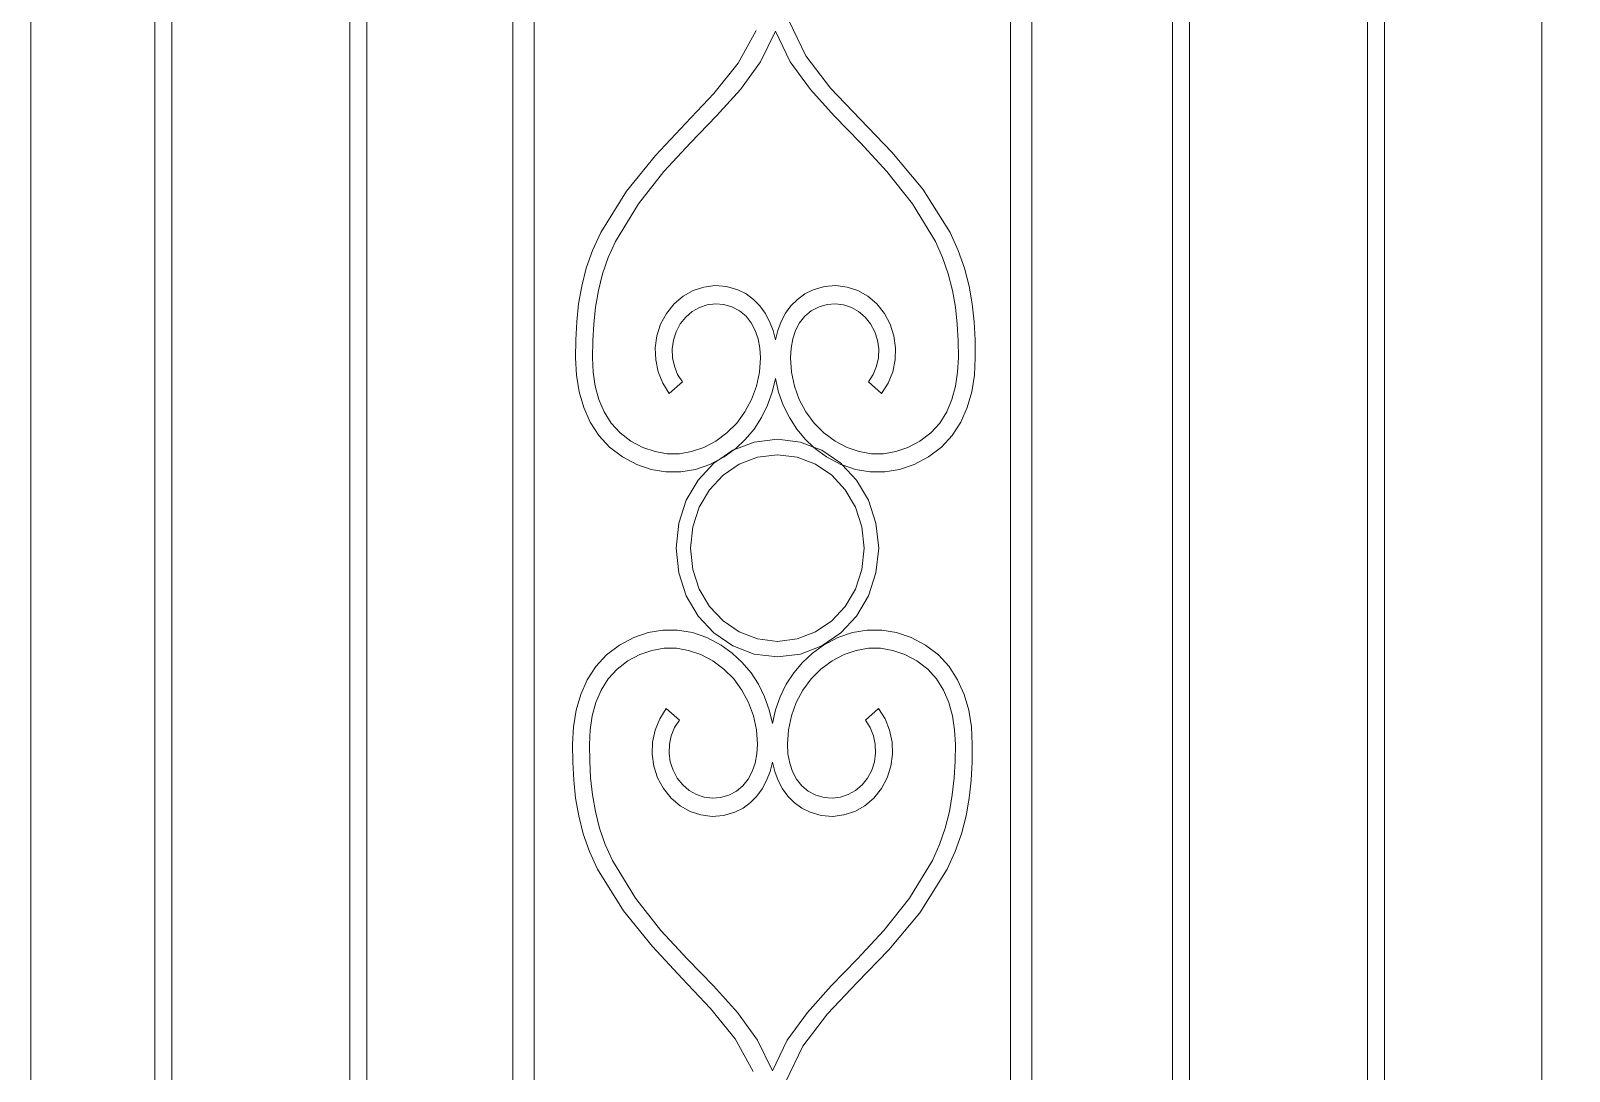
# Model space of a CAD drawing. Header units: millimetres. Extents: x 1832547 to 2001569, y -558009 to -417808.
# Drawn here: x 1956088 to 1956775, y -547896 to -547432 of the extents above; entities that cross this region are included whole.
import ezdxf

# ---------------------------------------------------------------- set-up
doc = ezdxf.new("R2010")
doc.units = ezdxf.units.MM
doc.header["$MEASUREMENT"] = 0
doc.layers.get('0').update_dxf_attribs({"linetype": 'CONTINUOUS'})
for name, color, linetype, lineweight in [('CA.manh 08', 8, 'CONTINUOUS', 9), ('CA.thay 145', 145, 'CONTINUOUS', 18), ('CA_manh 08', 8, 'CONTINUOUS', 9)]:
    doc.layers.add(name, color=color, linetype=linetype, lineweight=lineweight)

# ---------------------------------------------------------------- blocks, each defined once
blk = doc.blocks.new('wt45t')
at = {"layer": 'CA_manh 08'}
for p, q in [((1918755.27, -517950.46), (1918755.27, -518683.82)), ((1918081.02, -518573.66), (1918081.02, -518061.39)), ((1918136.44, -518061.39), (1918136.44, -518573.66)), ((1918144.01, -518571.89), (1918144.01, -518062)), ((1918223.46, -518062.36), (1918223.46, -518578.55)), ((1918231.02, -518573.66), (1918231.02, -518061.39)), ((1918296.19, -518061.39), (1918296.19, -518573.66)), ((1918305.65, -518573.66), (1918305.65, -518061.39)), ((1918518.26, -518061.39), (1918518.26, -518573.66)), ((1918527.72, -518573.66), (1918527.72, -518061.39)), ((1918590.44, -518061.39), (1918590.44, -518573.66)), ((1918598.01, -518062.36), (1918598.01, -518578.55)), ((1918677.46, -518062), (1918677.46, -518571.89)), ((1918685.02, -518573.66), (1918685.02, -518061.39)), ((1918419.26, -518081.69), (1918426.85, -518097.48)), ((1918396.64, -518100.79), (1918404.7, -518086.17)), ((1918413.31, -518086.4), (1918406.69, -518100.11)), ((1918419.93, -518100.11), (1918413.31, -518086.4)), ((1918426.85, -518097.48), (1918437.9, -518111.83)), ((1918385.76, -518114.34), (1918396.64, -518100.79)), ((1918406.69, -518100.11), (1918397.7, -518112.51)), ((1918428.93, -518112.51), (1918419.93, -518100.11)), ((1918373.11, -518127.74), (1918385.76, -518114.34)), ((1918397.7, -518112.51), (1918387.03, -518124.32)), ((1918439.59, -518124.32), (1918428.93, -518112.51)), ((1918437.9, -518111.83), (1918451.15, -518125.81)), ((1918387.03, -518124.32), (1918375.42, -518136.28)), ((1918451.2, -518136.28), (1918439.59, -518124.32)), ((1918359.78, -518141.94), (1918373.11, -518127.74)), ((1918451.15, -518125.81), (1918465.31, -518140.52)), ((1918375.42, -518136.28), (1918363.56, -518149.11)), ((1918463.06, -518149.11), (1918451.2, -518136.28)), ((1918346.83, -518157.84), (1918359.78, -518141.94)), ((1918465.31, -518140.52), (1918479.12, -518157.02)), ((1918363.56, -518149.11), (1918352.16, -518163.56)), ((1918474.46, -518163.56), (1918463.06, -518149.11)), ((1918335.33, -518176.39), (1918346.83, -518157.84)), ((1918479.12, -518157.02), (1918491.3, -518176.39)), ((1918352.16, -518163.56), (1918341.93, -518180.35)), ((1918484.69, -518180.35), (1918474.46, -518163.56)), ((1918331.7, -518184.32), (1918335.33, -518176.39)), ((1918341.93, -518180.35), (1918338.7, -518187.47)), ((1918487.92, -518187.47), (1918484.69, -518180.35)), ((1918491.3, -518176.39), (1918494.92, -518184.32)), ((1918328.92, -518192.26), (1918331.7, -518184.32)), ((1918494.92, -518184.32), (1918497.7, -518192.26)), ((1918326.89, -518200.22), (1918328.92, -518192.26)), ((1918338.7, -518187.47), (1918336.19, -518194.76)), ((1918490.43, -518194.76), (1918487.92, -518187.47)), ((1918497.7, -518192.26), (1918499.74, -518200.22)), ((1918325.49, -518208.2), (1918326.89, -518200.22)), ((1918336.19, -518194.76), (1918334.33, -518202.19)), ((1918376.56, -518202.24), (1918381.37, -518200.65)), ((1918381.37, -518200.65), (1918386.38, -518200.03)), ((1918386.38, -518200.03), (1918391.47, -518200.43)), ((1918391.47, -518200.43), (1918396.52, -518201.88)), ((1918430.11, -518201.88), (1918435.15, -518200.43)), ((1918435.15, -518200.43), (1918440.24, -518200.03)), ((1918440.24, -518200.03), (1918445.25, -518200.65)), ((1918445.25, -518200.65), (1918450.06, -518202.24)), ((1918492.29, -518202.19), (1918490.43, -518194.76)), ((1918499.74, -518200.22), (1918501.13, -518208.2)), ((1918334.33, -518202.19), (1918333.03, -518209.69)), ((1918368.09, -518208.16), (1918372.09, -518204.76)), ((1918372.09, -518204.76), (1918376.56, -518202.24)), ((1918396.52, -518201.88), (1918400.24, -518203.75)), ((1918400.24, -518203.75), (1918403.53, -518206.16)), ((1918403.53, -518206.16), (1918406.37, -518209.05)), ((1918420.25, -518209.05), (1918423.09, -518206.16)), ((1918423.09, -518206.16), (1918426.38, -518203.75)), ((1918426.38, -518203.75), (1918430.11, -518201.88)), ((1918450.06, -518202.24), (1918454.53, -518204.76)), ((1918454.53, -518204.76), (1918458.53, -518208.16)), ((1918493.59, -518209.69), (1918492.29, -518202.19)), ((1918324.63, -518216.19), (1918325.49, -518208.2)), ((1918333.03, -518209.69), (1918332.2, -518217.21)), ((1918362.08, -518217.26), (1918364.68, -518212.4)), ((1918364.68, -518212.4), (1918368.09, -518208.16)), ((1918373.32, -518214.03), (1918370.85, -518217.1)), ((1918376.21, -518211.57), (1918373.32, -518214.03)), ((1918379.44, -518209.75), (1918376.21, -518211.57)), ((1918382.91, -518208.6), (1918379.44, -518209.75)), ((1918386.53, -518208.15), (1918382.91, -518208.6)), ((1918390.22, -518208.44), (1918386.53, -518208.15)), ((1918393.87, -518209.49), (1918390.22, -518208.44)), ((1918397.3, -518211.3), (1918393.87, -518209.49)), ((1918400.18, -518213.71), (1918397.3, -518211.3)), ((1918402.52, -518216.64), (1918400.18, -518213.71)), ((1918406.37, -518209.05), (1918408.77, -518212.36)), ((1918408.77, -518212.36), (1918410.73, -518216.03)), ((1918415.89, -518216.03), (1918417.85, -518212.36)), ((1918417.85, -518212.36), (1918420.25, -518209.05)), ((1918426.44, -518213.71), (1918424.11, -518216.64)), ((1918429.32, -518211.3), (1918426.44, -518213.71)), ((1918432.75, -518209.49), (1918429.32, -518211.3)), ((1918436.4, -518208.44), (1918432.75, -518209.49)), ((1918440.09, -518208.15), (1918436.4, -518208.44)), ((1918443.71, -518208.6), (1918440.09, -518208.15)), ((1918447.18, -518209.75), (1918443.71, -518208.6)), ((1918450.41, -518211.57), (1918447.18, -518209.75)), ((1918453.3, -518214.03), (1918450.41, -518211.57)), ((1918455.77, -518217.1), (1918453.3, -518214.03)), ((1918458.53, -518208.16), (1918461.94, -518212.4)), ((1918461.94, -518212.4), (1918464.54, -518217.26)), ((1918494.42, -518217.21), (1918493.59, -518209.69)), ((1918501.13, -518208.2), (1918501.99, -518216.19)), ((1918324.21, -518224.2), (1918324.63, -518216.19)), ((1918332.2, -518217.21), (1918331.78, -518224.72)), ((1918360.41, -518222.44), (1918362.08, -518217.26)), ((1918368.96, -518220.63), (1918367.76, -518224.38)), ((1918370.85, -518217.1), (1918368.96, -518220.63)), ((1918404.32, -518220.04), (1918402.52, -518216.64)), ((1918405.59, -518223.81), (1918404.32, -518220.04)), ((1918410.73, -518216.03), (1918412.24, -518219.99)), ((1918412.24, -518219.99), (1918413.31, -518224.19)), ((1918413.31, -518224.19), (1918414.38, -518219.99)), ((1918414.38, -518219.99), (1918415.89, -518216.03)), ((1918422.3, -518220.04), (1918421.03, -518223.81)), ((1918424.11, -518216.64), (1918422.3, -518220.04)), ((1918457.66, -518220.63), (1918455.77, -518217.1)), ((1918458.86, -518224.38), (1918457.66, -518220.63)), ((1918464.54, -518217.26), (1918466.21, -518222.44)), ((1918494.84, -518224.72), (1918494.42, -518217.21)), ((1918501.99, -518216.19), (1918502.41, -518224.2)), ((1918324.11, -518232.21), (1918324.21, -518224.2)), ((1918331.78, -518224.72), (1918331.68, -518232.15)), ((1918359.68, -518227.8), (1918360.41, -518222.44)), ((1918359.87, -518233.2), (1918359.68, -518227.8)), ((1918367.76, -518224.38), (1918367.24, -518228.27)), ((1918367.24, -518228.27), (1918367.38, -518232.18)), ((1918406.35, -518227.9), (1918405.59, -518223.81)), ((1918406.61, -518232.22), (1918406.35, -518227.9)), ((1918420.27, -518227.9), (1918420.01, -518232.22)), ((1918421.03, -518223.81), (1918420.27, -518227.9)), ((1918459.38, -518228.27), (1918458.86, -518224.38)), ((1918459.24, -518232.18), (1918459.38, -518228.27)), ((1918466.21, -518222.44), (1918466.94, -518227.8)), ((1918466.94, -518227.8), (1918466.75, -518233.2)), ((1918494.94, -518232.15), (1918494.84, -518224.72)), ((1918502.41, -518224.2), (1918502.51, -518232.21)), ((1918324.52, -518239.93), (1918324.11, -518232.21)), ((1918331.68, -518232.15), (1918332, -518238.66)), ((1918360.98, -518238.49), (1918359.87, -518233.2)), ((1918367.38, -518232.18), (1918368.2, -518236)), ((1918406.16, -518238.71), (1918406.61, -518232.22)), ((1918420.01, -518232.22), (1918420.46, -518238.71)), ((1918458.42, -518236), (1918459.24, -518232.18)), ((1918466.75, -518233.2), (1918465.64, -518238.49)), ((1918494.62, -518238.66), (1918494.94, -518232.15)), ((1918502.51, -518232.21), (1918502.1, -518239.93)), ((1918325.72, -518247.36), (1918324.52, -518239.93)), ((1918332, -518238.66), (1918332.94, -518244.93)), ((1918363.01, -518243.52), (1918360.98, -518238.49)), ((1918368.2, -518236), (1918369.67, -518239.65)), ((1918369.67, -518239.65), (1918371.8, -518243)), ((1918404.83, -518244.95), (1918406.16, -518238.71)), ((1918413.31, -518241.46), (1918411.9, -518247.58)), ((1918414.72, -518247.58), (1918413.31, -518241.46)), ((1918420.46, -518238.71), (1918421.8, -518244.95)), ((1918454.82, -518243), (1918456.95, -518239.65)), ((1918456.95, -518239.65), (1918458.42, -518236)), ((1918465.64, -518238.49), (1918463.61, -518243.52)), ((1918493.68, -518244.93), (1918494.62, -518238.66)), ((1918502.1, -518239.93), (1918500.9, -518247.36)), ((1918327.75, -518254.4), (1918325.72, -518247.36)), ((1918332.94, -518244.93), (1918334.55, -518250.86)), ((1918365.95, -518248.15), (1918363.01, -518243.52)), ((1918371.8, -518243), (1918365.95, -518248.15)), ((1918402.66, -518250.87), (1918404.83, -518244.95)), ((1918411.9, -518247.58), (1918409.82, -518253.43)), ((1918416.8, -518253.43), (1918414.72, -518247.58)), ((1918421.8, -518244.95), (1918423.96, -518250.87)), ((1918460.67, -518248.15), (1918454.82, -518243)), ((1918463.61, -518243.52), (1918460.67, -518248.15)), ((1918492.07, -518250.86), (1918493.68, -518244.93)), ((1918500.9, -518247.36), (1918498.87, -518254.4)), ((1918330.65, -518260.94), (1918327.75, -518254.4)), ((1918334.55, -518250.86), (1918336.9, -518256.36)), ((1918399.71, -518256.37), (1918402.66, -518250.87)), ((1918409.82, -518253.43), (1918407.1, -518258.95)), ((1918419.52, -518258.95), (1918416.8, -518253.43)), ((1918423.96, -518250.87), (1918426.91, -518256.37)), ((1918489.72, -518256.36), (1918492.07, -518250.86)), ((1918498.87, -518254.4), (1918495.97, -518260.94)), ((1918334.47, -518266.87), (1918330.65, -518260.94)), ((1918336.9, -518256.36), (1918340.02, -518261.34)), ((1918340.02, -518261.34), (1918343.98, -518265.72)), ((1918391.67, -518265.72), (1918396.03, -518261.35)), ((1918396.03, -518261.35), (1918399.71, -518256.37)), ((1918407.1, -518258.95), (1918403.77, -518264.08)), ((1918422.85, -518264.08), (1918419.52, -518258.95)), ((1918426.91, -518256.37), (1918430.59, -518261.35)), ((1918430.59, -518261.35), (1918434.96, -518265.72)), ((1918482.65, -518265.72), (1918486.6, -518261.34)), ((1918486.6, -518261.34), (1918489.72, -518256.36)), ((1918495.97, -518260.94), (1918492.15, -518266.87)), ((1918339.25, -518272.07), (1918334.47, -518266.87)), ((1918343.98, -518265.72), (1918348.82, -518269.39)), ((1918348.82, -518269.39), (1918354.16, -518272.22)), ((1918381.32, -518272.21), (1918386.66, -518269.39)), ((1918386.66, -518269.39), (1918391.67, -518265.72)), ((1918399.87, -518268.74), (1918395.42, -518272.88)), ((1918403.77, -518264.08), (1918399.87, -518268.74)), ((1918403.8, -518269.85), (1918414.16, -518268.57)), ((1918414.16, -518268.57), (1918424.52, -518269.85)), ((1918426.75, -518268.74), (1918422.85, -518264.08)), ((1918426.75, -518268.74), (1918430.37, -518272.1)), ((1918434.96, -518265.72), (1918439.96, -518269.39)), ((1918439.96, -518269.39), (1918445.3, -518272.21)), ((1918472.46, -518272.22), (1918477.8, -518269.39)), ((1918477.8, -518269.39), (1918482.65, -518265.72)), ((1918492.15, -518266.87), (1918487.37, -518272.07)), ((1918345.03, -518276.43), (1918339.25, -518272.07)), ((1918345.03, -518276.43), (1918351.4, -518279.78)), ((1918354.16, -518272.22), (1918359.57, -518274.1)), ((1918359.57, -518274.1), (1918365.02, -518275.03)), ((1918365.02, -518275.03), (1918370.47, -518275.03)), ((1918370.47, -518275.03), (1918375.92, -518274.09)), ((1918375.92, -518274.09), (1918381.32, -518272.21)), ((1918388.56, -518277.42), (1918394.29, -518273.51)), ((1918390.45, -518276.43), (1918388.56, -518277.42)), ((1918394.82, -518273.31), (1918390.45, -518276.43)), ((1918394.29, -518273.51), (1918394.82, -518273.31)), ((1918403.8, -518269.85), (1918394.82, -518273.31)), ((1918394.82, -518273.31), (1918395.42, -518272.88)), ((1918414.16, -518275.49), (1918405.28, -518276.59)), ((1918423.05, -518276.59), (1918414.16, -518275.49)), ((1918430.37, -518272.1), (1918424.52, -518269.85)), ((1918431.21, -518272.88), (1918430.37, -518272.1)), ((1918430.37, -518272.1), (1918434.04, -518273.51)), ((1918436.17, -518276.43), (1918431.21, -518272.88)), ((1918434.04, -518273.51), (1918442.43, -518279.25)), ((1918442.54, -518279.78), (1918436.17, -518276.43)), ((1918445.3, -518272.21), (1918450.7, -518274.09)), ((1918450.7, -518274.09), (1918456.15, -518275.03)), ((1918456.15, -518275.03), (1918461.6, -518275.03)), ((1918461.6, -518275.03), (1918467.05, -518274.1)), ((1918472.46, -518272.22), (1918467.05, -518274.1)), ((1918481.59, -518276.43), (1918475.22, -518279.78)), ((1918487.37, -518272.07), (1918481.59, -518276.43)), ((1918357.89, -518282.02), (1918351.4, -518279.78)), ((1918364.45, -518283.13), (1918357.89, -518282.02)), ((1918364.45, -518283.13), (1918371.03, -518283.13)), ((1918371.03, -518283.13), (1918377.59, -518282.02)), ((1918384.08, -518279.78), (1918377.59, -518282.02)), ((1918378.89, -518286.77), (1918385.89, -518279.25)), ((1918384.08, -518279.78), (1918388.56, -518277.42)), ((1918388.56, -518277.42), (1918385.89, -518279.25)), ((1918397.12, -518279.73), (1918389.92, -518284.65)), ((1918405.28, -518276.59), (1918397.12, -518279.73)), ((1918431.21, -518279.73), (1918423.05, -518276.59)), ((1918438.41, -518284.65), (1918431.21, -518279.73)), ((1918442.43, -518279.25), (1918443.11, -518279.98)), ((1918443.11, -518279.98), (1918442.54, -518279.78)), ((1918443.11, -518279.98), (1918449.03, -518282.02)), ((1918449.44, -518286.77), (1918443.11, -518279.98)), ((1918455.59, -518283.13), (1918449.03, -518282.02)), ((1918462.17, -518283.13), (1918455.59, -518283.13)), ((1918468.73, -518282.02), (1918462.17, -518283.13)), ((1918475.22, -518279.78), (1918468.73, -518282.02)), ((1918373.55, -518295.79), (1918378.89, -518286.77)), ((1918389.92, -518284.65), (1918383.91, -518291.1)), ((1918444.41, -518291.1), (1918438.41, -518284.65)), ((1918449.44, -518286.77), (1918454.78, -518295.79)), ((1918370.14, -518306.01), (1918373.55, -518295.79)), ((1918383.91, -518291.1), (1918379.33, -518298.83)), ((1918448.99, -518298.83), (1918444.41, -518291.1)), ((1918454.78, -518295.79), (1918458.18, -518306.01)), ((1918379.33, -518298.83), (1918376.41, -518307.6)), ((1918451.91, -518307.6), (1918448.99, -518298.83)), ((1918368.95, -518317.14), (1918370.14, -518306.01)), ((1918376.41, -518307.6), (1918375.39, -518317.14)), ((1918452.94, -518317.14), (1918451.91, -518307.6)), ((1918458.18, -518306.01), (1918459.38, -518317.14)), ((1918370.14, -518328.27), (1918368.95, -518317.14)), ((1918375.39, -518317.14), (1918376.41, -518326.68)), ((1918451.91, -518326.68), (1918452.94, -518317.14)), ((1918459.38, -518317.14), (1918458.18, -518328.27)), ((1918373.55, -518338.49), (1918370.14, -518328.27)), ((1918376.41, -518326.68), (1918379.33, -518335.45)), ((1918448.99, -518335.45), (1918451.91, -518326.68)), ((1918458.18, -518328.27), (1918454.78, -518338.49)), ((1918379.33, -518335.45), (1918383.91, -518343.18)), ((1918444.41, -518343.18), (1918448.99, -518335.45)), ((1918378.89, -518347.51), (1918373.55, -518338.49)), ((1918383.91, -518343.18), (1918389.92, -518349.63)), ((1918438.41, -518349.63), (1918444.41, -518343.18)), ((1918454.78, -518338.49), (1918449.44, -518347.51)), ((1918385.89, -518355.03), (1918378.89, -518347.51)), ((1918389.92, -518349.63), (1918397.12, -518354.55)), ((1918431.21, -518354.55), (1918438.41, -518349.63)), ((1918449.44, -518347.51), (1918442.43, -518355.03)), ((1918343.68, -518360.47), (1918350.05, -518357.12)), ((1918356.54, -518354.89), (1918350.05, -518357.12)), ((1918363.09, -518353.77), (1918356.54, -518354.89)), ((1918369.68, -518353.77), (1918363.09, -518353.77)), ((1918376.23, -518354.89), (1918369.68, -518353.77)), ((1918382.72, -518357.12), (1918376.23, -518354.89)), ((1918389.09, -518360.47), (1918382.72, -518357.12)), ((1918394.29, -518360.77), (1918385.89, -518355.03)), ((1918397.12, -518354.55), (1918405.28, -518357.69)), ((1918405.28, -518357.69), (1918414.16, -518358.79)), ((1918414.16, -518358.79), (1918423.05, -518357.69)), ((1918423.05, -518357.69), (1918431.21, -518354.55)), ((1918442.43, -518355.03), (1918434.04, -518360.77)), ((1918441.19, -518357.12), (1918434.82, -518360.47)), ((1918447.68, -518354.89), (1918441.19, -518357.12)), ((1918454.24, -518353.77), (1918447.68, -518354.89)), ((1918460.82, -518353.77), (1918454.24, -518353.77)), ((1918467.37, -518354.89), (1918460.82, -518353.77)), ((1918473.86, -518357.12), (1918467.37, -518354.89)), ((1918480.23, -518360.47), (1918473.86, -518357.12)), ((1918337.9, -518364.84), (1918333.12, -518370.04)), ((1918343.68, -518360.47), (1918337.9, -518364.84)), ((1918347.46, -518367.51), (1918352.81, -518364.69)), ((1918352.81, -518364.69), (1918358.22, -518362.81)), ((1918358.22, -518362.81), (1918363.66, -518361.87)), ((1918363.66, -518361.87), (1918369.12, -518361.87)), ((1918369.12, -518361.87), (1918374.56, -518362.81)), ((1918374.56, -518362.81), (1918379.97, -518364.69)), ((1918379.97, -518364.69), (1918385.31, -518367.51)), ((1918394.06, -518364.02), (1918389.09, -518360.47)), ((1918398.51, -518368.16), (1918394.06, -518364.02)), ((1918403.8, -518364.42), (1918394.29, -518360.77)), ((1918414.16, -518365.71), (1918403.8, -518364.42)), ((1918424.52, -518364.42), (1918414.16, -518365.71)), ((1918434.04, -518360.77), (1918424.52, -518364.42)), ((1918429.85, -518364.02), (1918425.4, -518368.16)), ((1918434.82, -518360.47), (1918429.85, -518364.02)), ((1918438.6, -518367.51), (1918443.94, -518364.69)), ((1918443.94, -518364.69), (1918449.35, -518362.81)), ((1918449.35, -518362.81), (1918454.79, -518361.87)), ((1918454.79, -518361.87), (1918460.25, -518361.87)), ((1918460.25, -518361.87), (1918465.69, -518362.81)), ((1918471.1, -518364.69), (1918465.69, -518362.81)), ((1918471.1, -518364.69), (1918476.45, -518367.51)), ((1918486.02, -518364.84), (1918480.23, -518360.47)), ((1918490.79, -518370.04), (1918486.02, -518364.84)), ((1918333.12, -518370.04), (1918329.3, -518375.96)), ((1918338.66, -518375.56), (1918342.62, -518371.18)), ((1918342.62, -518371.18), (1918347.46, -518367.51)), ((1918385.31, -518367.51), (1918390.31, -518371.18)), ((1918390.31, -518371.18), (1918394.68, -518375.56)), ((1918402.42, -518372.83), (1918398.51, -518368.16)), ((1918425.4, -518368.16), (1918421.49, -518372.83)), ((1918429.23, -518375.56), (1918433.6, -518371.18)), ((1918433.6, -518371.18), (1918438.6, -518367.51)), ((1918476.45, -518367.51), (1918481.29, -518371.18)), ((1918481.29, -518371.18), (1918485.25, -518375.56)), ((1918494.61, -518375.96), (1918490.79, -518370.04)), ((1918329.3, -518375.96), (1918326.4, -518382.5)), ((1918335.54, -518380.54), (1918338.66, -518375.56)), ((1918394.68, -518375.56), (1918398.36, -518380.54)), ((1918405.75, -518377.95), (1918402.42, -518372.83)), ((1918408.47, -518383.47), (1918405.75, -518377.95)), ((1918418.17, -518377.95), (1918415.45, -518383.47)), ((1918421.49, -518372.83), (1918418.17, -518377.95)), ((1918425.55, -518380.54), (1918429.23, -518375.56)), ((1918485.25, -518375.56), (1918488.37, -518380.54)), ((1918497.52, -518382.5), (1918494.61, -518375.96)), ((1918326.4, -518382.5), (1918324.37, -518389.54)), ((1918331.59, -518391.98), (1918333.2, -518386.05)), ((1918333.2, -518386.05), (1918335.54, -518380.54)), ((1918398.36, -518380.54), (1918401.31, -518386.03)), ((1918401.31, -518386.03), (1918403.47, -518391.95)), ((1918410.55, -518389.33), (1918408.47, -518383.47)), ((1918415.45, -518383.47), (1918413.37, -518389.33)), ((1918420.44, -518391.95), (1918422.6, -518386.03)), ((1918422.6, -518386.03), (1918425.55, -518380.54)), ((1918488.37, -518380.54), (1918490.71, -518386.05)), ((1918490.71, -518386.05), (1918492.33, -518391.98)), ((1918499.54, -518389.54), (1918497.52, -518382.5)), ((1918324.37, -518389.54), (1918323.17, -518396.98)), ((1918330.64, -518398.24), (1918331.59, -518391.98)), ((1918364.6, -518388.75), (1918361.66, -518393.38)), ((1918370.45, -518393.9), (1918364.6, -518388.75)), ((1918403.47, -518391.95), (1918404.8, -518398.2)), ((1918411.96, -518395.45), (1918410.55, -518389.33)), ((1918413.37, -518389.33), (1918411.96, -518395.45)), ((1918419.11, -518398.2), (1918420.44, -518391.95)), ((1918459.32, -518388.75), (1918453.46, -518393.9)), ((1918462.25, -518393.38), (1918459.32, -518388.75)), ((1918492.33, -518391.98), (1918493.27, -518398.24)), ((1918500.74, -518396.98), (1918499.54, -518389.54)), ((1918323.17, -518396.98), (1918322.76, -518404.69)), ((1918330.32, -518404.75), (1918330.64, -518398.24)), ((1918359.63, -518398.41), (1918358.52, -518403.7)), ((1918361.66, -518393.38), (1918359.63, -518398.41)), ((1918366.84, -518400.9), (1918368.32, -518397.26)), ((1918368.32, -518397.26), (1918370.45, -518393.9)), ((1918404.8, -518398.2), (1918405.25, -518404.68)), ((1918418.66, -518404.68), (1918419.11, -518398.2)), ((1918453.46, -518393.9), (1918455.59, -518397.26)), ((1918455.59, -518397.26), (1918457.07, -518400.9)), ((1918464.28, -518398.41), (1918462.25, -518393.38)), ((1918465.39, -518403.7), (1918464.28, -518398.41)), ((1918493.27, -518398.24), (1918493.59, -518404.75)), ((1918501.15, -518404.69), (1918500.74, -518396.98)), ((1918322.76, -518404.69), (1918322.85, -518412.71)), ((1918330.43, -518412.18), (1918330.32, -518404.75)), ((1918358.52, -518403.7), (1918358.32, -518409.1)), ((1918365.88, -518408.63), (1918366.03, -518404.73)), ((1918366.03, -518404.73), (1918366.84, -518400.9)), ((1918405.25, -518404.68), (1918405, -518409.01)), ((1918418.91, -518409.01), (1918418.66, -518404.68)), ((1918457.07, -518400.9), (1918457.88, -518404.73)), ((1918457.88, -518404.73), (1918458.03, -518408.63)), ((1918465.59, -518409.1), (1918465.39, -518403.7)), ((1918493.59, -518404.75), (1918493.48, -518412.18)), ((1918501.06, -518412.71), (1918501.15, -518404.69)), ((1918322.85, -518412.71), (1918323.28, -518420.71)), ((1918330.85, -518419.69), (1918330.43, -518412.18)), ((1918358.32, -518409.1), (1918359.06, -518414.46)), ((1918366.41, -518412.52), (1918365.88, -518408.63)), ((1918367.61, -518416.28), (1918366.41, -518412.52)), ((1918404.24, -518413.09), (1918402.96, -518416.87)), ((1918405, -518409.01), (1918404.24, -518413.09)), ((1918410.89, -518416.91), (1918411.96, -518412.71)), ((1918411.96, -518412.71), (1918413.02, -518416.91)), ((1918419.67, -518413.09), (1918418.91, -518409.01)), ((1918420.95, -518416.87), (1918419.67, -518413.09)), ((1918457.5, -518412.52), (1918456.3, -518416.28)), ((1918458.03, -518408.63), (1918457.5, -518412.52)), ((1918464.85, -518414.46), (1918465.59, -518409.1)), ((1918493.48, -518412.18), (1918493.06, -518419.69)), ((1918500.63, -518420.71), (1918501.06, -518412.71)), ((1918331.67, -518427.22), (1918330.85, -518419.69)), ((1918359.06, -518414.46), (1918360.72, -518419.65)), ((1918360.72, -518419.65), (1918363.32, -518424.51)), ((1918369.5, -518419.8), (1918367.61, -518416.28)), ((1918371.96, -518422.87), (1918369.5, -518419.8)), ((1918401.16, -518420.26), (1918398.83, -518423.19)), ((1918402.96, -518416.87), (1918401.16, -518420.26)), ((1918409.38, -518420.88), (1918410.89, -518416.91)), ((1918413.02, -518416.91), (1918414.53, -518420.88)), ((1918422.75, -518420.26), (1918420.95, -518416.87)), ((1918425.09, -518423.19), (1918422.75, -518420.26)), ((1918454.42, -518419.8), (1918451.95, -518422.87)), ((1918456.3, -518416.28), (1918454.42, -518419.8)), ((1918460.59, -518424.51), (1918463.19, -518419.65)), ((1918463.19, -518419.65), (1918464.85, -518414.46)), ((1918493.06, -518419.69), (1918492.24, -518427.22)), ((1918323.28, -518420.71), (1918324.14, -518428.7)), ((1918332.97, -518434.72), (1918331.67, -518427.22)), ((1918363.32, -518424.51), (1918366.73, -518428.75)), ((1918374.85, -518425.33), (1918371.96, -518422.87)), ((1918378.08, -518427.16), (1918374.85, -518425.33)), ((1918381.55, -518428.3), (1918378.08, -518427.16)), ((1918392.52, -518427.41), (1918388.86, -518428.46)), ((1918395.95, -518425.6), (1918392.52, -518427.41)), ((1918398.83, -518423.19), (1918395.95, -518425.6)), ((1918405.02, -518427.85), (1918407.42, -518424.54)), ((1918407.42, -518424.54), (1918409.38, -518420.88)), ((1918414.53, -518420.88), (1918416.49, -518424.54)), ((1918416.49, -518424.54), (1918418.89, -518427.85)), ((1918427.96, -518425.6), (1918425.09, -518423.19)), ((1918431.39, -518427.41), (1918427.96, -518425.6)), ((1918435.05, -518428.46), (1918431.39, -518427.41)), ((1918445.83, -518427.16), (1918442.36, -518428.3)), ((1918449.06, -518425.33), (1918445.83, -518427.16)), ((1918451.95, -518422.87), (1918449.06, -518425.33)), ((1918457.18, -518428.75), (1918460.59, -518424.51)), ((1918492.24, -518427.22), (1918490.94, -518434.72)), ((1918499.77, -518428.7), (1918500.63, -518420.71)), ((1918324.14, -518428.7), (1918325.53, -518436.68)), ((1918366.73, -518428.75), (1918370.74, -518432.15)), ((1918370.74, -518432.15), (1918375.21, -518434.66)), ((1918385.18, -518428.75), (1918381.55, -518428.3)), ((1918388.86, -518428.46), (1918385.18, -518428.75)), ((1918395.16, -518435.03), (1918398.89, -518433.16)), ((1918398.89, -518433.16), (1918402.17, -518430.74)), ((1918402.17, -518430.74), (1918405.02, -518427.85)), ((1918418.89, -518427.85), (1918421.74, -518430.74)), ((1918421.74, -518430.74), (1918425.02, -518433.16)), ((1918425.02, -518433.16), (1918428.75, -518435.03)), ((1918438.73, -518428.75), (1918435.05, -518428.46)), ((1918442.36, -518428.3), (1918438.73, -518428.75)), ((1918448.7, -518434.66), (1918453.17, -518432.15)), ((1918453.17, -518432.15), (1918457.18, -518428.75)), ((1918498.38, -518436.68), (1918499.77, -518428.7)), ((1918325.53, -518436.68), (1918327.56, -518444.64)), ((1918334.84, -518442.14), (1918332.97, -518434.72)), ((1918375.21, -518434.66), (1918380.02, -518436.25)), ((1918380.02, -518436.25), (1918385.03, -518436.87)), ((1918385.03, -518436.87), (1918390.12, -518436.48)), ((1918390.12, -518436.48), (1918395.16, -518435.03)), ((1918428.75, -518435.03), (1918433.79, -518436.48)), ((1918433.79, -518436.48), (1918438.88, -518436.87)), ((1918438.88, -518436.87), (1918443.9, -518436.25)), ((1918443.9, -518436.25), (1918448.7, -518434.66)), ((1918490.94, -518434.72), (1918489.07, -518442.14)), ((1918496.35, -518444.64), (1918498.38, -518436.68)), ((1918327.56, -518444.64), (1918330.34, -518452.58)), ((1918337.35, -518449.43), (1918334.84, -518442.14)), ((1918489.07, -518442.14), (1918486.56, -518449.43)), ((1918493.57, -518452.58), (1918496.35, -518444.64)), ((1918330.34, -518452.58), (1918333.97, -518460.51)), ((1918340.58, -518456.55), (1918337.35, -518449.43)), ((1918486.56, -518449.43), (1918483.33, -518456.55)), ((1918489.94, -518460.51), (1918493.57, -518452.58)), ((1918333.97, -518460.51), (1918345.47, -518479.06)), ((1918350.8, -518473.34), (1918340.58, -518456.55)), ((1918483.33, -518456.55), (1918473.11, -518473.34)), ((1918477.77, -518479.89), (1918489.94, -518460.51)), ((1918362.2, -518487.79), (1918350.8, -518473.34)), ((1918473.11, -518473.34), (1918461.71, -518487.79)), ((1918345.47, -518479.06), (1918358.43, -518494.97)), ((1918463.96, -518496.39), (1918477.77, -518479.89)), ((1918374.06, -518500.63), (1918362.2, -518487.79)), ((1918461.71, -518487.79), (1918449.85, -518500.63)), ((1918358.43, -518494.97), (1918371.76, -518509.16)), ((1918385.68, -518512.58), (1918374.06, -518500.63)), ((1918449.85, -518500.63), (1918438.23, -518512.58)), ((1918449.79, -518511.09), (1918463.96, -518496.39)), ((1918371.76, -518509.16), (1918384.4, -518522.56)), ((1918396.34, -518524.39), (1918385.68, -518512.58)), ((1918438.23, -518512.58), (1918427.57, -518524.39)), ((1918436.55, -518525.07), (1918449.79, -518511.09)), ((1918384.4, -518522.56), (1918395.29, -518536.11)), ((1918405.34, -518536.79), (1918396.34, -518524.39)), ((1918427.57, -518524.39), (1918418.58, -518536.79)), ((1918425.49, -518539.42), (1918436.55, -518525.07)), ((1918395.29, -518536.11), (1918403.34, -518550.73)), ((1918411.96, -518550.5), (1918405.34, -518536.79)), ((1918418.58, -518536.79), (1918411.96, -518550.5)), ((1918417.9, -518555.21), (1918425.49, -518539.42))]:
    blk.add_line(p, q, dxfattribs=at)
blk = doc.blocks.new('A$C31C4286B')
at = {"color": 2, "ltscale": 5}
blk.add_lwpolyline([(61.5, 644.16, 22.39, 22.39, 0), (61.5, 11.19, 22.39, 22.39, 0), (0, 11.19, 0, 0, 0), (0, 947.55, 0, 0, 0), (218.26, 947.55, 0, 0, 0)], format="xyseb", dxfattribs=at)

msp = doc.modelspace()

# ---------------------------------------------------------------- block references
at = {"layer": 'CA.manh 08'}
msp.add_blockref('wt45t', (38007.31, -29345.41), dxfattribs=at)
at = {"layer": 'CA.thay 145', "xscale": 0.703125, "yscale": 0.703125, "zscale": 0.703125}
msp.add_blockref('A$C31C4286B', (1956760.03, -548461.03), dxfattribs=at)

doc.saveas('drawing.dxf')
